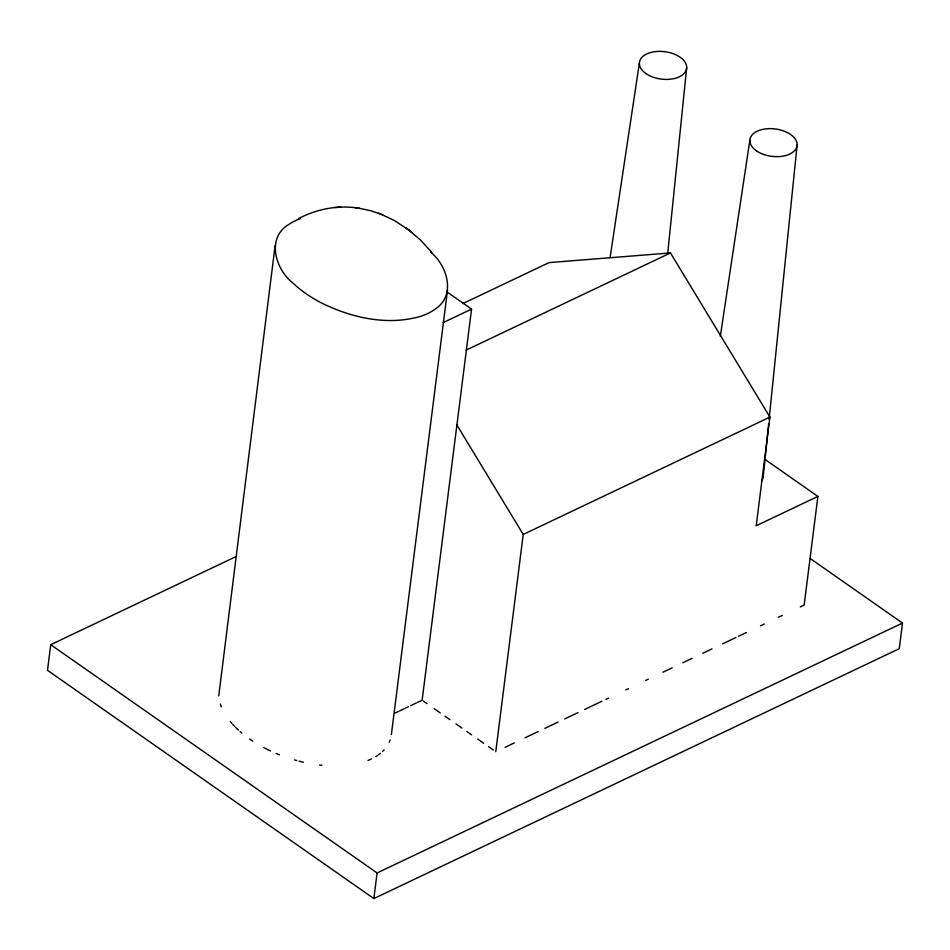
<?xml version="1.0" encoding="UTF-8"?>
<svg xmlns="http://www.w3.org/2000/svg" width="950" height="950" viewBox="0 0 950 950"><rect width="100%" height="100%" fill="white"/><g stroke="black" fill="none" stroke-linecap="round" stroke-linejoin="round"><path stroke-width="1.43" d="M300.438 218.631A61.691 35.827 7.2 0 0 289.109 224.236C265.798 237.761 275.452 269.812 293.419 283.468A120.353 69.884 7.2 0 0 320.756 302.575C351.132 317.834 387.422 326.064 420.755 316.303A61.691 35.827 7.2 0 0 434.898 309.308C456.297 295.747 447.438 265.751 430.754 252.237M667.684 253.65L686.684 67.699M768.633 423.878L763.361 475.522A31.718 18.418 7.2 0 1 762.09 480.201L761.639 480.747M769.084 419.449L797.133 144.946M235.695 556.724L50.73 644.694L47.5 670.308L373.861 898.569L899.27 648.672L902.5 623.057L810.291 558.576M275.12 245.587L218.749 695.875M391.376 734.635L447.521 290.047M373.861 898.569L377.091 872.955L902.5 623.057M447.343 292.196L471.544 309.118L422.133 700.221L417.596 702.383M495.769 751.723L523.224 534.446L456.902 425.006M462.804 303.608L549.029 262.604L670.462 252.938L769.928 417.109L756.212 525.742L817.891 496.411L764.477 459.052M817.891 496.411L804.163 605.043L800.304 606.884M610.09 257.581L639.374 63.08M720.326 336.3L749.835 140.339M389.251 742.235L390.165 739.896M382.743 751.307L384.121 749.859M378.634 754.692L380.428 753.362M298.336 218.749C316.006 209.249 336.656 205.164 356.582 207.884M443.187 322.608L471.544 309.118M466.189 350.099L670.462 252.938M523.224 534.446L769.928 417.109M394.915 713.165L398.323 711.55M399.451 711.016L403.988 708.854M405.128 708.308L408.524 706.693M410.792 705.613L416.468 702.917M505.056 747.306L514.342 742.888M524.958 737.841L538.222 731.536M544.849 728.377L558.113 722.071M564.739 718.913L578.004 712.607M584.642 709.46L601.884 701.254M605.862 699.366L608.511 698.096M625.765 689.902L628.413 688.631M645.656 680.438L648.304 679.179M662.898 672.232L672.184 667.814M682.801 662.768L692.075 658.35M702.691 653.303L711.977 648.886M722.594 643.839L735.858 637.533M738.506 636.274L746.344 632.546M760.475 625.824L764.334 623.996M778.466 617.274L782.313 615.434M335.077 207.504L340.611 207.136M319.521 764.988L321.884 765.261M358.459 208.145L370.381 210.627L379.703 213.714M355.336 207.717L359.421 208.276M299.096 761.188L303.406 762.232M294.488 759.941L296.792 760.558M381.389 214.368L394.547 220.614L408.821 230.054M378.67 213.311L382.707 214.878M276.106 753.469L279.442 754.811M270.453 750.939L263.744 747.591M423.344 701.064L426.966 703.594M434.209 708.664L440.242 712.88M445.075 716.264L449.896 719.637M455.941 723.864L461.973 728.08M466.794 731.464L471.628 734.837M477.66 739.053L483.704 743.28M488.526 746.653L493.359 750.037M50.73 644.694L377.091 872.955M408.69 229.983L420.375 239.922L431.894 252.498M405.935 227.881L411.789 232.334M235.648 727.427L238.45 730.099M232.762 724.399L234.686 726.418M230.244 721.477L231.919 723.425M220.329 704.069L221.338 706.883M377.744 755.345A61.643 35.791 7.2 0 1 375.772 756.616M371.402 758.955A61.643 35.791 7.2 0 1 368.018 760.439M252.783 741.143A120.531 69.991 7.2 0 1 249.624 739.005M241.87 733.091A120.531 69.991 7.2 0 1 240.136 731.595M645.893 73.542A23.786 13.811 7.2 0 0 685.734 71.203A23.786 13.811 7.2 0 0 657.471 51.431A23.786 13.811 7.2 0 0 645.893 73.542M756.354 150.789A23.786 13.811 7.2 0 0 796.183 148.449A23.786 13.811 7.2 0 0 767.921 128.689A23.786 13.811 7.2 0 0 756.354 150.789"/></g></svg>
